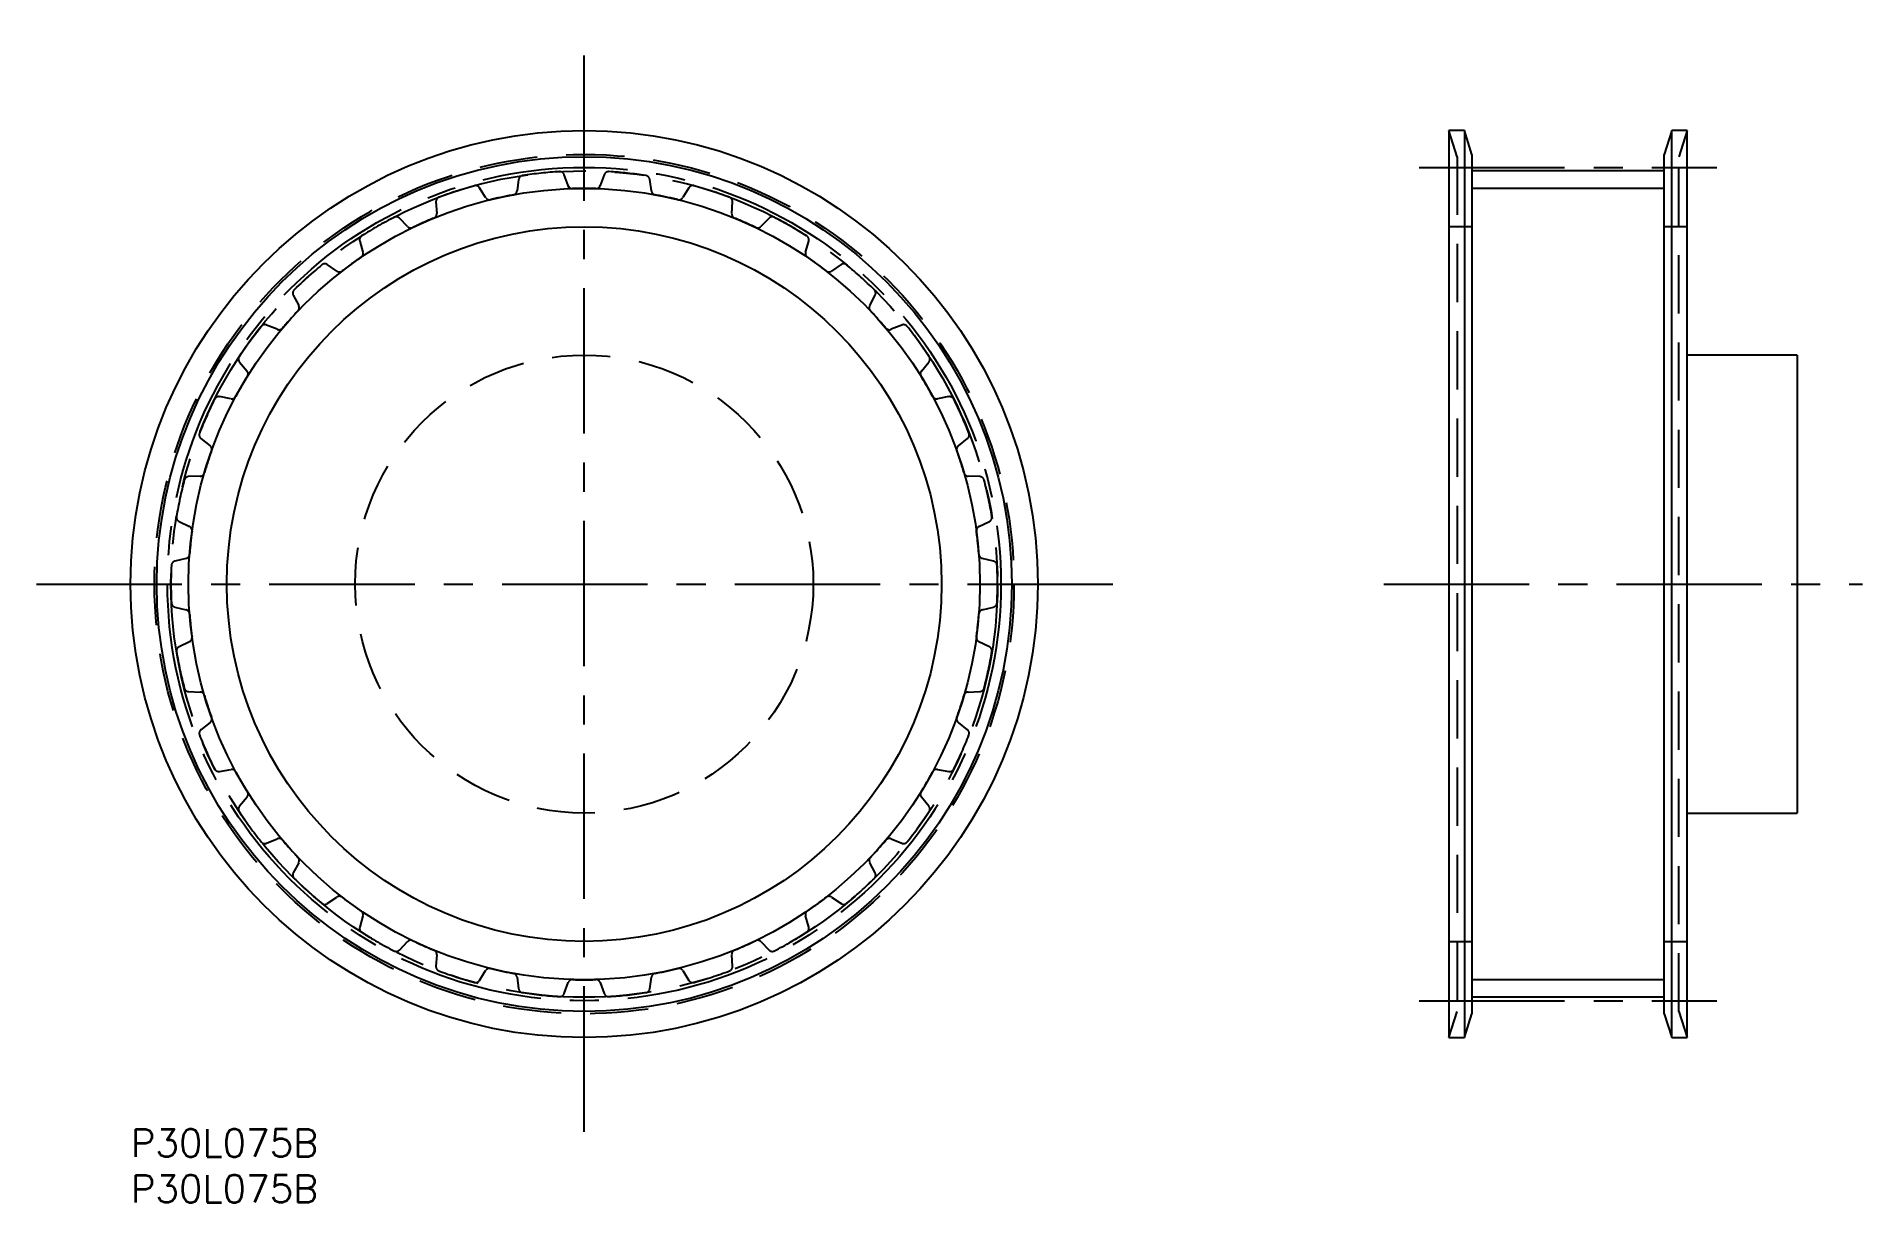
# Model space of a CAD drawing. Extents: x -10 to 189, y -8 to 119.
import ezdxf

# ---------------------------------------------------------------- set-up
doc = ezdxf.new("R2010")
doc.units = 0
doc.header["$LTSCALE"] = 0.5
for name, pattern in [('CENTER', [50.8, 31.75, -6.35, 6.35, -6.35]), ('DASHED', [19.05, 12.7, -6.35]), ('PHANTOM', [63.5, 31.75, -6.35, 6.35, -6.35, 6.35, -6.35])]:
    doc.linetypes.add(name, pattern=pattern)
for name, color, linetype in [('MSM_CENTER', 1, 'CENTER'), ('MSM_CONTINUOUS', 7, 'CONTINUOUS'), ('MSM_DASHED', 4, 'DASHED'), ('MSM_IMAGINARY', 6, 'PHANTOM'), ('MSM_NARROW', 5, 'CONTINUOUS'), ('MSM_PART_NUMBER', 7, 'CONTINUOUS')]:
    doc.layers.add(name, color=color, linetype=linetype)
doc.styles.get("Standard").update_dxf_attribs({"font": 'txt.shx', "height": 3, "bigfont": 'bigfont.shx'})

msp = doc.modelspace()

# ---------------------------------------------------------------- linework, layer by layer
at = {"layer": 'MSM_CENTER'}
for p, q in [((49.5, -0.27), (49.5, 119.27)), ((140.62, 104.98), (173.12, 104.98)), ((-10.27, 59.5), (109.27, 59.5)), ((136.75, 59.5), (189, 59.5)), ((140.62, 14.02), (173.12, 14.02))]:
    msp.add_line(p, q, dxfattribs=at)
msp.add_circle((49.5, 59.5), 45.48, dxfattribs=at)
at = {"layer": 'MSM_CONTINUOUS'}
for p, q in [((145.55, 109), (143.87, 109)), ((143.87, 109), (143.87, 10)), ((146.37, 106.4), (145.55, 109)), ((145.55, 109), (145.55, 10)), ((168.19, 109), (167.37, 106.4)), ((169.87, 109), (168.19, 109)), ((168.19, 10), (168.19, 109)), ((169.87, 10), (169.87, 109)), ((146.37, 106.4), (146.37, 12.6)), ((167.37, 12.6), (167.37, 106.4)), ((167.37, 104.6), (146.37, 104.6)), ((181.87, 84.5), (169.87, 84.5)), ((181.87, 84.5), (181.87, 34.5)), ((169.87, 34.5), (181.87, 34.5)), ((167.37, 14.4), (146.37, 14.4)), ((145.55, 10), (146.37, 12.6)), ((167.37, 12.6), (168.19, 10)), ((143.87, 10), (145.55, 10)), ((168.19, 10), (169.87, 10))]:
    msp.add_line(p, q, dxfattribs=at)
for radius in [49.5, 46.65, 39]:
    msp.add_circle((49.5, 59.5), radius, dxfattribs=at)
at = {"layer": 'MSM_DASHED'}
for p, q in [((144.77, 106.15), (143.87, 109)), ((169.87, 109), (168.97, 106.15)), ((144.77, 106.15), (144.77, 12.85)), ((168.97, 12.85), (168.97, 106.15)), ((42.34, 103.67), (42.17, 102.41)), ((47.75, 103), (47.32, 104.19)), ((51.68, 104.19), (51.25, 103)), ((56.83, 102.41), (56.66, 103.67)), ((38.74, 101.69), (38.07, 102.76)), ((60.93, 102.76), (60.26, 101.69)), ((33.32, 101.22), (33.4, 99.95)), ((65.6, 99.95), (65.68, 101.22)), ((30.21, 98.53), (29.33, 99.44)), ((69.67, 99.44), (68.79, 98.53)), ((146.37, 98.5), (143.87, 98.5)), ((169.87, 98.5), (167.37, 98.5)), ((25, 96.94), (25.35, 95.72)), ((73.65, 95.72), (74, 96.94)), ((22.52, 93.66), (21.46, 94.37)), ((77.54, 94.37), (76.48, 93.66)), ((17.75, 91.03), (18.34, 89.91)), ((80.66, 89.91), (81.25, 91.03)), ((16, 87.31), (14.83, 87.78)), ((84.17, 87.78), (83, 87.31)), ((11.89, 83.74), (12.7, 82.76)), ((86.3, 82.76), (87.11, 83.74)), ((10.95, 79.74), (9.7, 79.96)), ((89.3, 79.96), (88.05, 79.74)), ((7.67, 75.39), (8.67, 74.61)), ((90.33, 74.61), (91.33, 75.39)), ((7.59, 71.28), (6.32, 71.23)), ((92.68, 71.23), (91.41, 71.28)), ((5.28, 66.34), (6.42, 65.79)), ((92.58, 65.79), (93.72, 66.34)), ((6.06, 62.31), (4.82, 62)), ((94.18, 62), (92.94, 62.31)), ((4.82, 57), (6.06, 56.69)), ((92.94, 56.69), (94.18, 57)), ((6.42, 53.21), (5.28, 52.66)), ((93.72, 52.66), (92.58, 53.21)), ((6.32, 47.77), (7.59, 47.72)), ((91.41, 47.72), (92.68, 47.77)), ((8.67, 44.39), (7.67, 43.61)), ((91.33, 43.61), (90.33, 44.39)), ((9.7, 39.04), (10.95, 39.26)), ((88.05, 39.26), (89.3, 39.04)), ((12.7, 36.24), (11.89, 35.26)), ((87.11, 35.26), (86.3, 36.24)), ((14.83, 31.22), (16, 31.69)), ((83, 31.69), (84.17, 31.22)), ((18.34, 29.09), (17.75, 27.97)), ((81.25, 27.97), (80.66, 29.09)), ((21.46, 24.63), (22.52, 25.34)), ((76.48, 25.34), (77.54, 24.63)), ((25.35, 23.28), (25, 22.06)), ((74, 22.06), (73.65, 23.28)), ((29.33, 19.56), (30.21, 20.47)), ((68.79, 20.47), (69.67, 19.56)), ((143.87, 20.5), (146.37, 20.5)), ((167.37, 20.5), (169.87, 20.5)), ((33.4, 19.05), (33.32, 17.78)), ((65.68, 17.78), (65.6, 19.05)), ((38.07, 16.24), (38.74, 17.31)), ((42.17, 16.59), (42.34, 15.33)), ((47.32, 14.81), (47.75, 16)), ((51.25, 16), (51.68, 14.81)), ((56.66, 15.33), (56.83, 16.59)), ((60.26, 17.31), (60.93, 16.24)), ((143.87, 10), (144.77, 12.85)), ((168.97, 12.85), (169.87, 10))]:
    msp.add_line(p, q, dxfattribs=at)
for radius in [46.9, 25]:
    msp.add_circle((49.5, 59.5), radius, dxfattribs=at)
for centre, radius, start, end in [((42.84, 103.6), 0.5, 98.5902, 172), ((49.5, 59.5), 45.1, 93.4098, 98.5902), ((46.85, 104.02), 0.5, 20, 93.4098), ((52.15, 104.02), 0.5, 86.5902, 160), ((49.5, 59.5), 45.1, 81.4098, 86.5902), ((56.16, 103.6), 0.5, 8, 81.4098), ((33.82, 101.25), 0.5, 110.5902, 184), ((49.5, 59.5), 45.1, 105.4098, 110.5902), ((37.65, 102.5), 0.5, 32, 105.4098), ((39.17, 101.95), 0.5, 212, 283.6778), ((49.5, 59.5), 43.19, 100.3222, 103.6778), ((41.67, 102.48), 0.5, 280.3222, 352), ((48.22, 103.17), 0.5, 200, 271.6778), ((49.5, 59.5), 43.19, 88.3222, 91.6778), ((50.78, 103.17), 0.5, 268.3222, 340), ((57.33, 102.48), 0.5, 188, 259.6778), ((49.5, 59.5), 43.19, 76.3222, 79.6778), ((59.83, 101.95), 0.5, 256.3222, 328), ((61.35, 102.5), 0.5, 74.5902, 148), ((49.5, 59.5), 45.1, 69.4098, 74.5902), ((65.18, 101.25), 0.5, 356, 69.4098), ((32.91, 99.92), 0.5, 292.3222, 4), ((66.09, 99.92), 0.5, 176, 247.6778), ((49.5, 59.5), 45.1, 117.4098, 122.5902), ((28.97, 99.09), 0.5, 44, 117.4098), ((30.57, 98.88), 0.5, 224, 295.6778), ((49.5, 59.5), 43.19, 112.3222, 115.6778), ((49.5, 59.5), 43.19, 64.3222, 67.6778), ((68.43, 98.88), 0.5, 244.3222, 316), ((70.03, 99.09), 0.5, 62.5902, 136), ((49.5, 59.5), 45.1, 57.4098, 62.5902), ((25.48, 97.08), 0.5, 122.5902, 196), ((24.87, 95.58), 0.5, 304.3222, 16), ((74.13, 95.58), 0.5, 164, 235.6778), ((73.52, 97.08), 0.5, 344, 57.4098), ((49.5, 59.5), 45.1, 129.4098, 134.5902), ((21.19, 93.96), 0.5, 56, 129.4098), ((22.8, 94.08), 0.5, 236, 307.6778), ((49.5, 59.5), 43.19, 124.3222, 127.6778), ((49.5, 59.5), 43.19, 52.3222, 55.6778), ((76.2, 94.08), 0.5, 232.3222, 304), ((77.81, 93.96), 0.5, 50.5902, 124), ((49.5, 59.5), 45.1, 45.4098, 50.5902), ((18.19, 91.26), 0.5, 134.5902, 208), ((17.9, 89.67), 0.5, 316.3222, 28), ((81.1, 89.67), 0.5, 152, 223.6778), ((80.81, 91.26), 0.5, 332, 45.4098), ((14.64, 87.32), 0.5, 68, 141.4098), ((49.5, 59.5), 43.19, 136.3222, 139.6778), ((49.5, 59.5), 43.19, 40.3222, 43.6778), ((84.36, 87.32), 0.5, 38.5902, 112), ((49.5, 59.5), 45.1, 141.4098, 146.5902), ((16.19, 87.77), 0.5, 248, 319.6778), ((82.81, 87.77), 0.5, 220.3222, 292), ((49.5, 59.5), 45.1, 33.4098, 38.5902), ((12.27, 84.06), 0.5, 146.5902, 220), ((86.73, 84.06), 0.5, 320, 33.4098), ((49.5, 59.5), 43.19, 148.3222, 151.6778), ((12.32, 82.44), 0.5, 328.3222, 40), ((86.68, 82.44), 0.5, 140, 211.6778), ((49.5, 59.5), 43.19, 28.3222, 31.6778), ((9.62, 79.46), 0.5, 80, 153.4098), ((11.04, 80.23), 0.5, 260, 331.6778), ((87.96, 80.23), 0.5, 208.3222, 280), ((89.38, 79.46), 0.5, 26.5902, 100), ((49.5, 59.5), 45.1, 153.4098, 158.5902), ((49.5, 59.5), 45.1, 21.4098, 26.5902), ((7.98, 75.78), 0.5, 158.5902, 232), ((91.02, 75.78), 0.5, 308, 21.4098), ((49.5, 59.5), 43.19, 160.3222, 163.6778), ((8.36, 74.21), 0.5, 340.3222, 52), ((90.64, 74.21), 0.5, 128, 199.6778), ((49.5, 59.5), 43.19, 16.3222, 19.6778), ((49.5, 59.5), 45.1, 165.4098, 170.5902), ((6.34, 70.73), 0.5, 92, 165.4098), ((7.57, 71.78), 0.5, 272, 343.6778), ((91.43, 71.78), 0.5, 196.3222, 268), ((92.66, 70.73), 0.5, 14.5902, 88), ((49.5, 59.5), 45.1, 9.4098, 14.5902), ((5.5, 66.79), 0.5, 170.5902, 244), ((6.2, 65.34), 0.5, 352.3222, 64), ((92.8, 65.34), 0.5, 116, 187.6778), ((93.5, 66.79), 0.5, 296, 9.4098), ((49.5, 59.5), 43.19, 172.3222, 175.6778), ((49.5, 59.5), 43.19, 4.3222, 7.6778), ((4.95, 61.52), 0.5, 104, 177.4098), ((5.93, 62.79), 0.5, 284, 355.6778), ((93.07, 62.79), 0.5, 184.3222, 256), ((94.05, 61.52), 0.5, 2.5902, 76), ((49.5, 59.5), 45.1, 177.4098, 182.5902), ((49.5, 59.5), 45.1, 357.4098, 2.5902), ((4.95, 57.48), 0.5, 182.5902, 256), ((5.93, 56.21), 0.5, 4.3222, 76), ((49.5, 59.5), 43.19, 184.3222, 187.6778), ((49.5, 59.5), 43.19, 352.3222, 355.6778), ((93.07, 56.21), 0.5, 104, 175.6778), ((94.05, 57.48), 0.5, 284, 357.4098), ((5.5, 52.21), 0.5, 116, 189.4098), ((49.5, 59.5), 45.1, 189.4098, 194.5902), ((6.2, 53.66), 0.5, 296, 7.6778), ((92.8, 53.66), 0.5, 172.3222, 244), ((49.5, 59.5), 45.1, 345.4098, 350.5902), ((93.5, 52.21), 0.5, 350.5902, 64), ((6.34, 48.27), 0.5, 194.5902, 268), ((92.66, 48.27), 0.5, 272, 345.4098), ((7.57, 47.22), 0.5, 16.3222, 88), ((49.5, 59.5), 43.19, 196.3222, 199.6778), ((49.5, 59.5), 43.19, 340.3222, 343.6778), ((91.43, 47.22), 0.5, 92, 163.6778), ((8.36, 44.79), 0.5, 308, 19.6778), ((90.64, 44.79), 0.5, 160.3222, 232), ((7.98, 43.22), 0.5, 128, 201.4098), ((49.5, 59.5), 45.1, 201.4098, 206.5902), ((49.5, 59.5), 45.1, 333.4098, 338.5902), ((91.02, 43.22), 0.5, 338.5902, 52), ((9.62, 39.54), 0.5, 206.5902, 280), ((11.04, 38.77), 0.5, 28.3222, 100), ((49.5, 59.5), 43.19, 208.3222, 211.6778), ((49.5, 59.5), 43.19, 328.3222, 331.6778), ((87.96, 38.77), 0.5, 80, 151.6778), ((89.38, 39.54), 0.5, 260, 333.4098), ((12.32, 36.56), 0.5, 320, 31.6778), ((86.68, 36.56), 0.5, 148.3222, 220), ((12.27, 34.94), 0.5, 140, 213.4098), ((49.5, 59.5), 45.1, 213.4098, 218.5902), ((49.5, 59.5), 45.1, 321.4098, 326.5902), ((86.73, 34.94), 0.5, 326.5902, 40), ((14.64, 31.68), 0.5, 218.5902, 292), ((16.19, 31.23), 0.5, 40.3222, 112), ((49.5, 59.5), 43.19, 220.3222, 223.6778), ((49.5, 59.5), 43.19, 316.3222, 319.6778), ((82.81, 31.23), 0.5, 68, 139.6778), ((84.36, 31.68), 0.5, 248, 321.4098), ((18.19, 27.74), 0.5, 152, 225.4098), ((17.9, 29.33), 0.5, 332, 43.6778), ((81.1, 29.33), 0.5, 136.3222, 208), ((80.81, 27.74), 0.5, 314.5902, 28), ((49.5, 59.5), 45.1, 225.4098, 230.5902), ((49.5, 59.5), 45.1, 309.4098, 314.5902), ((21.19, 25.04), 0.5, 230.5902, 304), ((22.8, 24.92), 0.5, 52.3222, 124), ((49.5, 59.5), 43.19, 232.3222, 235.6778), ((49.5, 59.5), 43.19, 304.3222, 307.6778), ((76.2, 24.92), 0.5, 56, 127.6778), ((77.81, 25.04), 0.5, 236, 309.4098), ((25.48, 21.92), 0.5, 164, 237.4098), ((24.87, 23.42), 0.5, 344, 55.6778), ((74.13, 23.42), 0.5, 124.3222, 196), ((73.52, 21.92), 0.5, 302.5902, 16), ((49.5, 59.5), 45.1, 237.4098, 242.5902), ((30.57, 20.12), 0.5, 64.3222, 136), ((49.5, 59.5), 43.19, 244.3222, 247.6778), ((49.5, 59.5), 43.19, 292.3222, 295.6778), ((68.43, 20.12), 0.5, 44, 115.6778), ((49.5, 59.5), 45.1, 297.4098, 302.5902), ((28.97, 19.91), 0.5, 242.5902, 316), ((32.91, 19.08), 0.5, 356, 67.6778), ((66.09, 19.08), 0.5, 112.3222, 184), ((70.03, 19.91), 0.5, 224, 297.4098), ((33.82, 17.75), 0.5, 176, 249.4098), ((49.5, 59.5), 45.1, 249.4098, 254.5902), ((37.65, 16.5), 0.5, 254.5902, 328), ((39.17, 17.05), 0.5, 76.3222, 148), ((49.5, 59.5), 43.19, 256.3222, 259.6778), ((41.67, 16.52), 0.5, 8, 79.6778), ((48.22, 15.83), 0.5, 88.3222, 160), ((49.5, 59.5), 43.19, 268.3222, 271.6778), ((50.78, 15.83), 0.5, 20, 91.6778), ((57.33, 16.52), 0.5, 100.3222, 172), ((49.5, 59.5), 43.19, 280.3222, 283.6778), ((59.83, 17.05), 0.5, 32, 103.6778), ((61.35, 16.5), 0.5, 212, 285.4098), ((49.5, 59.5), 45.1, 285.4098, 290.5902), ((65.18, 17.75), 0.5, 290.5902, 4), ((42.84, 15.4), 0.5, 188, 261.4098), ((49.5, 59.5), 45.1, 261.4098, 266.5902), ((46.85, 14.98), 0.5, 266.5902, 340), ((52.15, 14.98), 0.5, 200, 273.4098), ((49.5, 59.5), 45.1, 273.4098, 278.5902), ((56.16, 15.4), 0.5, 278.5902, 352)]:
    msp.add_arc(centre, radius, start, end, dxfattribs=at)
at = {"layer": 'MSM_IMAGINARY'}
msp.add_circle((49.5, 59.5), 45.1, dxfattribs=at)
at = {"layer": 'MSM_NARROW'}
for p, q in [((47.88, 102.66), (47.75, 103)), ((51.13, 102.66), (51.25, 103)), ((167.37, 102.69), (146.37, 102.69)), ((167.37, 16.31), (146.37, 16.31))]:
    msp.add_line(p, q, dxfattribs=at)
msp.add_circle((49.5, 59.5), 43.19, dxfattribs=at)

# ---------------------------------------------------------------- texts
at = {"layer": 'MSM_PART_NUMBER'}
for p in [(0, -3), (0, -8)]:
    msp.add_text('P30L075B', height=3, dxfattribs=at).set_placement(p)

doc.saveas('drawing.dxf')
